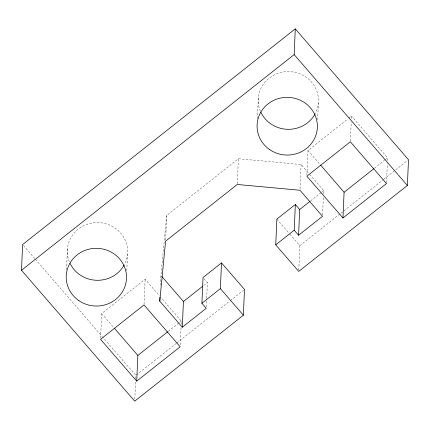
<?xml version="1.0" encoding="UTF-8"?>
<svg xmlns="http://www.w3.org/2000/svg" width="430" height="430" viewBox="0 0 430 430"><rect width="100%" height="100%" fill="white"/><g stroke="black" fill="none" stroke-linecap="round" stroke-linejoin="round"><path stroke-width="0.32" stroke-dasharray="2.15 1.61" d="M66.537 269.787L67.456 248.674M100.615 338.007L101.679 313.588L145.136 279.215L159.514 295.845M126.796 270.712L127.516 254.216M134.8 399.169L135.579 381.351M135.697 378.712L135.837 375.411L102.49 336.862M144.039 304.289L145.136 279.215M160.465 285.343L160.901 275.447L166.711 215.425L238.376 158.74L301.113 164.529L308.912 173.548M165.647 239.838L166.711 215.425M180.272 344.79L181.019 327.633M181.164 324.333L181.309 321.038L161.261 297.861M206.314 306.966L206.658 299.049M206.69 298.388L207.378 282.548L203.895 278.522M237.279 183.814L238.376 158.74M257.398 118.809L258.322 97.696M300.049 188.947L301.113 164.529M298.78 270.099L299.844 245.68L289.438 233.651M306.902 174.897L307.971 150.484L347.816 118.965M317.657 119.739L318.377 103.238M322.581 214.995L323.387 196.515M323.505 193.876L323.645 190.576L309.347 174.048M350.391 141.137L351.224 122.002M351.369 118.701L351.482 116.062L348.338 118.551M386.511 182.9L387.349 163.76M387.494 160.465L387.607 157.821L351.482 116.062M203.734 285.434L207.378 282.548M310.632 200.875L321.565 192.226M322.086 191.812L323.645 190.576M168.221 331.39L179.213 322.693M179.74 322.28L181.309 321.038M374.503 168.189L384.463 160.309M384.984 159.895L387.607 157.821M136.364 374.998L176.257 343.441M176.784 343.027L229.797 301.091M230.324 300.677L243.445 290.293M299.844 245.68L340.264 213.71M340.786 213.296L343.414 211.216M343.935 210.802L383.302 179.659M383.829 179.245L407.452 160.562M307.971 150.484L320.156 164.572M276.861 219.112L289.003 233.146M101.679 313.588L113.45 327.192M23.499 245.546L34.911 258.736M35.351 259.247L102.05 336.351M260.435 111.279A30.159 28.858 2.5 0 1 289.487 71.633A30.159 28.858 2.5 0 1 315.33 113.461M69.327 261.671A30.159 28.858 2.5 0 1 98.948 222.622A30.159 28.858 2.5 0 1 124.469 264.439"/><path stroke-width="0.64" d="M21.5 270.271L22.623 244.536L295.286 28.853L408.5 159.729L407.377 185.464L298.721 271.416L275.738 244.847L276.861 219.112L295.346 204.492L299.699 209.523L298.576 235.258L322.521 216.311L299.989 190.264L237.252 184.475L165.588 241.16L159.777 301.183L182.309 327.23L206.255 308.283L201.901 303.252L203.025 277.517L221.509 262.897L244.493 289.465L243.369 315.201L134.714 401.147L21.5 270.271L294.163 54.588L295.286 28.853M136.729 381.141L100.556 339.324L144.012 304.951L180.186 346.768L136.729 381.141L137.853 355.411L114.321 328.203M159.777 301.183L159.949 297.221M182.309 327.23L183.433 301.494L161.766 276.447M243.369 315.201L220.386 288.632L221.509 262.897M298.576 235.258L294.222 230.227L295.346 204.492M342.968 217.978L306.848 176.219L350.359 141.798L386.484 183.556L342.968 217.978L344.091 192.242L320.592 165.077M183.433 301.494L202.691 286.256M299.699 209.523L310.111 201.283M201.901 303.252L220.386 288.632M275.738 244.847L294.222 230.227M137.853 355.411L167.695 331.804M344.091 192.242L373.976 168.608M294.163 54.588L407.377 185.464M315.029 114.02A30.159 28.858 2.5 0 1 287.541 129.312A30.159 28.858 2.5 0 1 260.951 112.429M124.168 264.998A30.159 28.858 2.5 0 1 96.675 280.29A30.159 28.858 2.5 0 1 70.09 263.407M269.803 149.694A30.159 28.858 2.5 0 0 317.254 128.973A30.159 28.858 2.5 0 0 274.62 99.937A30.159 28.858 2.5 0 0 269.803 149.694M78.943 300.672A30.159 28.858 2.5 0 0 126.393 279.952A30.159 28.858 2.5 0 0 83.759 250.916A30.159 28.858 2.5 0 0 78.943 300.672"/></g></svg>
